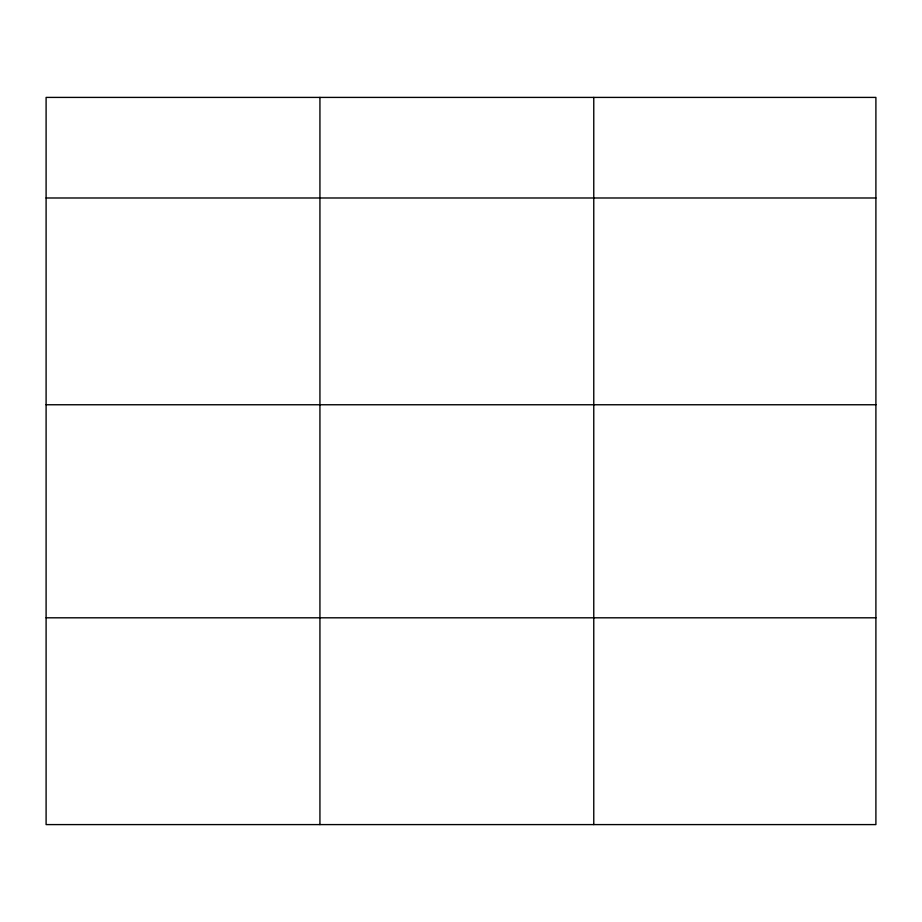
<?xml version="1.0" encoding="UTF-8"?>
<svg xmlns="http://www.w3.org/2000/svg" width="922" height="922" viewBox="0 0 922 922"><rect width="100%" height="100%" fill="white"/><g stroke="black" fill="none" stroke-linecap="round" stroke-linejoin="round"><path stroke-width="1.38" d="M875.9 404.758L875.9 97.409L46.1 97.409L46.1 824.591L875.9 824.591L875.9 404.758L46.1 404.758M46.1 197.988L875.9 197.988M46.1 617.809L875.9 617.809M593.768 97.409L593.768 824.591M319.934 97.409L319.934 824.591"/></g></svg>
